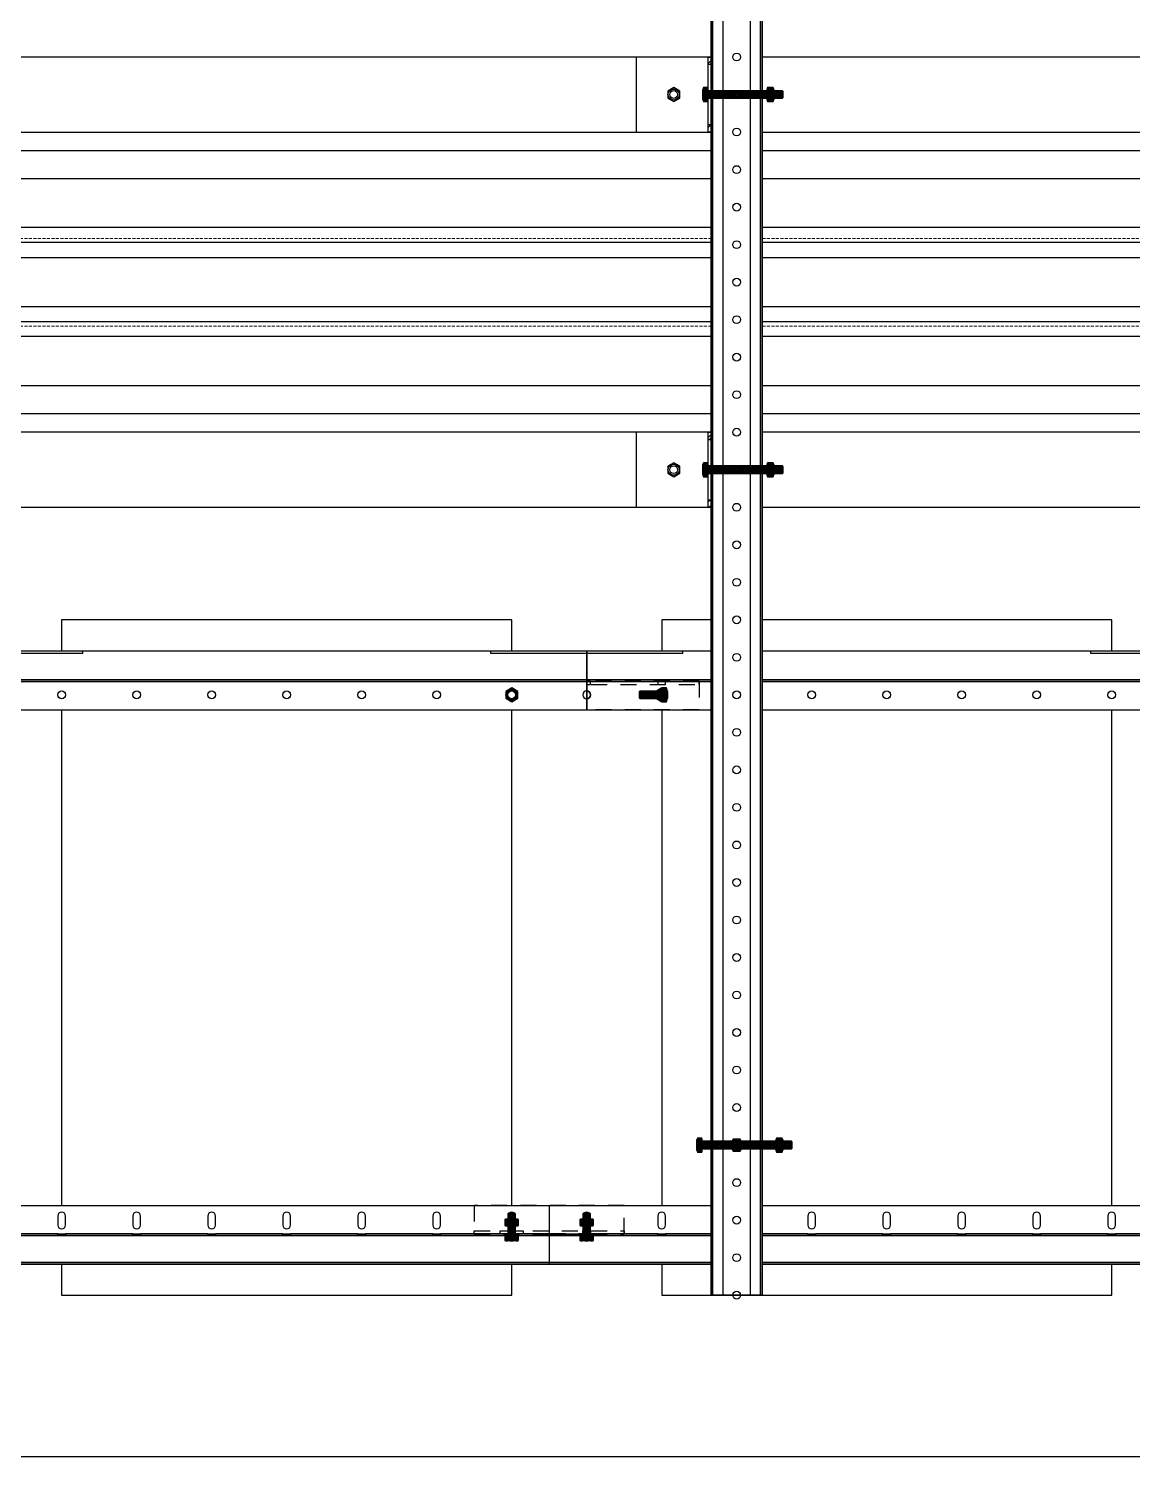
# Model space of a CAD drawing. Header units: millimetres. Extents: x -962357 to -591296, y -223672 to 59420.
# Drawn here: x -781352 to -780616, y -175226 to -174275 of the extents above; entities that cross this region are included whole.
import ezdxf

# ---------------------------------------------------------------- set-up
doc = ezdxf.new("R2010")
doc.units = ezdxf.units.MM
doc.linetypes.add('DPA_Hidden 50', pattern=[3, 2, -1])
doc.linetypes.add('TA_HL_003.00000', pattern=[19.5, 10.65, -8.85])
for name, color, linetype in [('000 - H A T C H', 8, 'Continuous'), ('000 - WIPEOUT', 250, 'Continuous'), ('001 - ASCESSORIES', 251, 'Continuous'), ('A04_TUBE SERIES', 2, 'Continuous'), ('A11_ALU.SOLID SHEET', 2, 'Continuous')]:
    doc.layers.add(name, color=color, linetype=linetype)
doc.layers.add('A-GLAZ-CURT', color=2, linetype='Continuous', lineweight=9)
pattern_1 = [(110, (-0.5, 0), (-0.939693, -0.34202), []), (110, (-0.2012, 0.6409), (-0.939693, -0.34202), [1.25, -0.25, 0, -0.25])]

# ---------------------------------------------------------------- blocks, each defined once
blk = doc.blocks.new('*U4623')
at = {"layer": '001 - ASCESSORIES', "color": 0, "linetype": 'ByBlock'}
blk.add_lwpolyline([(800, 87.5), (-800, 87.5), (-800, -87.5), (800, -87.5)], close=True, dxfattribs=at)
at = {"layer": '001 - ASCESSORIES', "linetype": 'ByBlock'}
for points in [[(-781.5, 69), (781.5, 69), (781.5, -69), (-781.5, -69)], [(781.5, 36.33), (-781.5, 36.33), (-781.5, 16.33), (781.5, 16.33)], [(-781.5, -16.33), (781.5, -16.33), (781.5, -36.33), (-781.5, -36.33)]]:
    blk.add_lwpolyline(points, close=True, dxfattribs=at)
for points in [[(781.5, 26.33), (-781.5, 26.33)], [(-781.5, -26.33), (781.5, -26.33)]]:
    blk.add_lwpolyline(points, dxfattribs=at)
blk = doc.blocks.new('*U4640')
blk.add_attdef('EXTR.OVL-LENGTH_', (-25, -59.09), '', height=5)
blk.add_wipeout([(-25, 0), (25, 0), (25, 7100), (-25, 7100)]).dxf.layer = '000 - WIPEOUT'
at = {"layer": 'A04_TUBE SERIES', "color": 0}
blk.add_lwpolyline([(-25, 0), (25, 0), (25, 7100), (-25, 7100)], close=True, dxfattribs=at)
blk = doc.blocks.new('*U4641')
blk.add_attdef('EXTR.OVL-LENGTH_', (-25, -59.09), '', height=5)
blk.add_wipeout([(-25, 0), (25, 0), (25, 7100), (-25, 7100)]).dxf.layer = '000 - WIPEOUT'
at = {"layer": 'A04_TUBE SERIES', "color": 0}
blk.add_lwpolyline([(-25, 0), (25, 0), (25, 7100), (-25, 7100)], close=True, dxfattribs=at)
blk = doc.blocks.new('*U4873')
at = {"color": 3}
for points in [[(-225, 350), (225, 350), (225, 50), (-225, 50)], [(-225, -50), (225, -50), (225, -350), (-225, -350)]]:
    blk.add_wipeout(points, dxfattribs=at).dxf.layer = '000 - WIPEOUT'
at = {"layer": 'A11_ALU.SOLID SHEET', "color": 0, "linetype": 'ByBlock'}
for points in [[(-225, 50), (225, 50), (225, 350), (-225, 350)], [(-225, -350), (225, -350), (225, -50), (-225, -50)]]:
    blk.add_lwpolyline(points, close=True, dxfattribs=at)
blk = doc.blocks.new('000 - ASSCESSORIES_FAMELINE_GALV.BRACKET_FITTING_Z-PROFILE_HR-02AA_TOP_VIEW')
blk.add_wipeout([(-1200, 39), (1200, 39), (1200, 0), (-1200, 0)]).dxf.layer = '000 - WIPEOUT'
at = {"layer": '001 - ASCESSORIES', "linetype": 'Continuous'}
for p, q in [((-1200, 39), (1200, 39)), ((-1200, 0), (1200, 0))]:
    blk.add_line(p, q, dxfattribs=at)
at = {"layer": '001 - ASCESSORIES', "color": 1, "linetype": 'ByBlock'}
for p, q in [((-1127.6, 20.2), (-1127.6, 19)), ((-1077.6, 20.2), (-1077.6, 19)), ((-1027.6, 20.2), (-1027.6, 19)), ((-977.6, 20.2), (-977.6, 19)), ((-927.6, 20.2), (-927.6, 19)), ((-877.6, 20.2), (-877.6, 19)), ((-827.6, 20.2), (-827.6, 19)), ((872.4, 20.2), (872.4, 19)), ((922.4, 20.2), (922.4, 19)), ((972.4, 20.2), (972.4, 19)), ((1022.4, 20.2), (1022.4, 19)), ((1072.4, 20.2), (1072.4, 19)), ((1122.4, 20.2), (1122.4, 19)), ((1172.4, 20.2), (1172.4, 19))]:
    blk.add_line(p, q, dxfattribs=at)
at = {"layer": '001 - ASCESSORIES', "color": 0, "linetype": 'ByBlock'}
blk.add_lwpolyline([(-1200, 39), (1200, 39), (1200, 19), (-1200, 19)], close=True, dxfattribs=at)
at = {"layer": '001 - ASCESSORIES'}
for points in [[(-1172.4, 26), (-1172.4, 32, 1), (-1177.6, 32), (-1177.6, 26, 1)], [(-1122.4, 26), (-1122.4, 32, 1), (-1127.6, 32), (-1127.6, 26, 1)], [(-1072.4, 26), (-1072.4, 32, 1), (-1077.6, 32), (-1077.6, 26, 1)], [(-1022.4, 26), (-1022.4, 32, 1), (-1027.6, 32), (-1027.6, 26, 1)], [(-972.4, 26), (-972.4, 32, 1), (-977.6, 32), (-977.6, 26, 1)], [(-922.4, 26), (-922.4, 32, 1), (-927.6, 32), (-927.6, 26, 1)], [(-872.4, 26), (-872.4, 32, 1), (-877.6, 32), (-877.6, 26, 1)], [(-822.4, 26), (-822.4, 32, 1), (-827.6, 32), (-827.6, 26, 1)], [(877.6, 26), (877.6, 32, 1), (872.4, 32), (872.4, 26, 1)], [(927.6, 26), (927.6, 32, 1), (922.4, 32), (922.4, 26, 1)], [(977.6, 26), (977.6, 32, 1), (972.4, 32), (972.4, 26, 1)], [(1027.6, 26), (1027.6, 32, 1), (1022.4, 32), (1022.4, 26, 1)], [(1077.6, 26), (1077.6, 32, 1), (1072.4, 32), (1072.4, 26, 1)], [(1127.6, 26), (1127.6, 32, 1), (1122.4, 32), (1122.4, 26, 1)], [(1177.6, 26), (1177.6, 32, 1), (1172.4, 32), (1172.4, 26, 1)]]:
    blk.add_lwpolyline(points, format="xyb", close=True, dxfattribs=at)
at = {"layer": '001 - ASCESSORIES', "color": 1, "linetype": 'ByBlock'}
for points in [[(-1200, 20.2), (-1177.6, 20.2), (-1177.6, 19), (-1200, 19)], [(-1177.6, 20.2), (-1172.4, 20.2), (-1172.4, 19), (-1177.6, 19)], [(-1127.6, 20.2), (-1172.4, 20.2), (-1172.4, 19), (-1127.6, 19)], [(-1127.6, 20.2), (-1122.4, 20.2), (-1122.4, 19), (-1127.6, 19)], [(-1077.6, 20.2), (-1122.4, 20.2), (-1122.4, 19), (-1077.6, 19)], [(-1077.6, 20.2), (-1072.4, 20.2), (-1072.4, 19), (-1077.6, 19)], [(-1027.6, 20.2), (-1072.4, 20.2), (-1072.4, 19), (-1027.6, 19)], [(-1027.6, 20.2), (-1022.4, 20.2), (-1022.4, 19), (-1027.6, 19)], [(-977.6, 20.2), (-1022.4, 20.2), (-1022.4, 19), (-977.6, 19)], [(-977.6, 20.2), (-972.4, 20.2), (-972.4, 19), (-977.6, 19)], [(-927.6, 20.2), (-972.4, 20.2), (-972.4, 19), (-927.6, 19)], [(-927.6, 20.2), (-922.4, 20.2), (-922.4, 19), (-927.6, 19)], [(-877.6, 20.2), (-922.4, 20.2), (-922.4, 19), (-877.6, 19)], [(-877.6, 20.2), (-872.4, 20.2), (-872.4, 19), (-877.6, 19)], [(-827.6, 20.2), (-872.4, 20.2), (-872.4, 19), (-827.6, 19)], [(-827.6, 20.2), (-822.4, 20.2), (-822.4, 19), (-827.6, 19)], [(-777.6, 20.2), (-822.4, 20.2), (-822.4, 19), (-777.6, 19)], [(872.4, 20.2), (827.6, 20.2), (827.6, 19), (872.4, 19)], [(872.4, 20.2), (877.6, 20.2), (877.6, 19), (872.4, 19)], [(922.4, 20.2), (877.6, 20.2), (877.6, 19), (922.4, 19)], [(922.4, 20.2), (927.6, 20.2), (927.6, 19), (922.4, 19)], [(972.4, 20.2), (927.6, 20.2), (927.6, 19), (972.4, 19)], [(972.4, 20.2), (977.6, 20.2), (977.6, 19), (972.4, 19)], [(1022.4, 20.2), (977.6, 20.2), (977.6, 19), (1022.4, 19)], [(1022.4, 20.2), (1027.6, 20.2), (1027.6, 19), (1022.4, 19)], [(1072.4, 20.2), (1027.6, 20.2), (1027.6, 19), (1072.4, 19)], [(1072.4, 20.2), (1077.6, 20.2), (1077.6, 19), (1072.4, 19)], [(1122.4, 20.2), (1077.6, 20.2), (1077.6, 19), (1122.4, 19)], [(1122.4, 20.2), (1127.6, 20.2), (1127.6, 19), (1122.4, 19)], [(1172.4, 20.2), (1127.6, 20.2), (1127.6, 19), (1172.4, 19)], [(1172.4, 20.2), (1177.6, 20.2), (1177.6, 19), (1172.4, 19)], [(1200, 20.2), (1177.6, 20.2), (1177.6, 19), (1200, 19)]]:
    blk.add_lwpolyline(points, close=True, dxfattribs=at)
at = {"layer": '001 - ASCESSORIES'}
blk.add_lwpolyline([(-1200, 19), (1200, 19), (1200, 0), (-1200, 0)], close=True, dxfattribs=at)
at = {"layer": '001 - ASCESSORIES', "color": 2}
blk.add_lwpolyline([(-1200, 1.2), (1200, 1.2), (1200, 0), (-1200, 0)], close=True, dxfattribs=at)
blk = doc.blocks.new('*U4662')
at = {"color": 1}
for p, q in [((-3.46, 4.5), (3.46, 4.5)), ((-3.46, 0), (3.46, 0))]:
    blk.add_line(p, q, dxfattribs=at)
at = {"color": 0}
for points in [[(-2.31, 4.21, 0.249893), (-4.62, 4.21), (-4.62, 0.29, 0.249893), (-2.31, 0.29)], [(2.31, 4.21, 0.062422), (0, 4.5, 0.062422), (-2.31, 4.21), (-2.31, 0.29, 0.061692), (0, 0, 0.061692), (2.31, 0.29)], [(4.62, 4.21, 0.249893), (2.31, 4.21), (2.31, 0.29, 0.249893), (4.62, 0.29)]]:
    blk.add_lwpolyline(points, format="xyb", close=True, dxfattribs=at)
blk = doc.blocks.new('*U4707')
at = {"layer": '000 - H A T C H'}
h = blk.add_hatch(color=250, dxfattribs=at)
h.dxf.hatch_style = 1
edge = h.paths.add_edge_path()
edge.add_line((0.29, 4.62), (4.21, 4.62))
edge.add_arc((2.05, 3.46), 2.45, 0, 28.06093, ccw=False)
edge.add_line((4.5, 3.46), (4.5, 0.01))
edge.add_arc((-4.86, 0), 9.36, -0.02392, 0.02392, ccw=False)
edge.add_line((4.5, 0), (4.5, 0))
edge.add_arc((-4.86, 0), 9.36, -0.02392, 0.02392, ccw=False)
edge.add_line((4.5, -0.01), (4.5, -3.46))
edge.add_arc((2.05, -3.46), 2.45, -28.06093, 0, ccw=False)
edge.add_line((4.21, -4.62), (0.29, -4.62))
edge.add_arc((2.45, -3.46), 2.45, 180, 208.06093, ccw=False)
edge.add_line((0, -3.46), (0, 3.46))
edge.add_arc((2.45, 3.46), 2.45, 151.93907, 180, ccw=False)
at = {"layer": '001 - ASCESSORIES', "color": 0, "rotation": 270}
blk.add_blockref('*U4662', (0, 0), dxfattribs=at)
blk = doc.blocks.new('*U4682')
at = {"color": 1}
for p, q in [((-3.46, 3.5), (3.46, 3.5)), ((-3.46, 0), (3.46, 0))]:
    blk.add_line(p, q, dxfattribs=at)
at = {"color": 0}
for points in [[(-2.31, 3.21, 0.249855), (-4.62, 3.21), (-4.62, 0.29, 0.249855), (-2.31, 0.29)], [(2.31, 3.21, 0.062432), (0, 3.5, 0.062432), (-2.31, 3.21), (-2.31, 0.29, 0.061701), (0, 0, 0.061701), (2.31, 0.29)], [(4.62, 3.21, 0.249855), (2.31, 3.21), (2.31, 0.29, 0.249855), (4.62, 0.29)]]:
    blk.add_lwpolyline(points, format="xyb", close=True, dxfattribs=at)
blk = doc.blocks.new('*U4688')
at = {"layer": '000 - H A T C H'}
h = blk.add_hatch(dxfattribs=at)
h.set_pattern_fill('ANSI35', color=8, scale=4, angle=65)
h.set_pattern_definition(pattern_1)
h.paths.add_polyline_path([(0, -2.5), (14.5, -2.5), (14.5, 2.5), (0, 2.5)])
at = {"color": 8}
blk.add_line((14.5, -2.5), (14.5, 2.5), dxfattribs=at)
at = {"color": 1}
blk.add_lwpolyline([(14.5, 2.5), (0, 2.5), (0, -2.5), (14.5, -2.5), (15, -2), (15, 2)], close=True, dxfattribs=at)
blk = doc.blocks.new('*U4699')
at = {"layer": '000 - H A T C H'}
h = blk.add_hatch(color=250, dxfattribs=at)
h.dxf.hatch_style = 1
edge = h.paths.add_edge_path()
edge.add_line((-0.29, -4.62), (-3.21, -4.62))
edge.add_arc((-1.05, -3.46), 2.45, 180, 208.05689, ccw=False)
edge.add_line((-3.5, -3.46), (-3.5, -0.01))
edge.add_arc((5.86, 0), 9.36, 179.97608, 180.02392, ccw=False)
edge.add_line((-3.5, 0), (-3.5, 0))
edge.add_arc((5.86, 0), 9.36, 179.97608, 180.02392, ccw=False)
edge.add_line((-3.5, 0.01), (-3.5, 3.46))
edge.add_arc((-1.05, 3.46), 2.45, 151.94311, 180, ccw=False)
edge.add_line((-3.21, 4.62), (-0.29, 4.62))
edge.add_arc((-2.45, 3.46), 2.45, 360, 388.05689, ccw=False)
edge.add_line((0, 3.46), (0, -3.46))
edge.add_arc((-2.45, -3.46), 2.45, 331.94311, 360, ccw=False)
blk.add_blockref('*U4688', (0, 0))
at = {"layer": '001 - ASCESSORIES', "rotation": 90}
blk.add_blockref('*U4682', (0, 0), dxfattribs=at)
blk = doc.blocks.new('000 - ASSCESSORIES_FAMELINE_GALV._SPICE-FOR_HR-02A_TOP_VIEW')
at = {"layer": '001 - ASCESSORIES', "color": 0, "linetype": 'ByBlock'}
blk.add_lwpolyline([(-50, 0), (50, 0), (50, 18.8), (-50, 18.8)], close=True, dxfattribs=at)
at = {"layer": '001 - ASCESSORIES', "linetype": 'ByBlock'}
blk.add_lwpolyline([(-50, 2), (50, 2), (50, 0), (-50, 0)], close=True, dxfattribs=at)
at = {"layer": '001 - ASCESSORIES', "color": 1}
for points in [[(-32.6, 2), (-17.4, 2), (-17.4, 0), (-32.6, 0)], [(22.4, 2), (27.6, 2), (27.6, 0), (22.4, 0)]]:
    blk.add_lwpolyline(points, close=True, dxfattribs=at)
blk = doc.blocks.new('*U4901')
at = {"layer": '001 - ASCESSORIES', "linetype": 'ByBlock', "rotation": 180}
blk.add_blockref('000 - ASSCESSORIES_FAMELINE_GALV.BRACKET_FITTING_Z-PROFILE_HR-02AA_TOP_VIEW', (-1200, 39), dxfattribs=at)
blk.add_blockref('000 - ASSCESSORIES_FAMELINE_GALV.BRACKET_FITTING_Z-PROFILE_HR-02AA_TOP_VIEW', (1200, 39), dxfattribs=at)
at = {"layer": '001 - ASCESSORIES', "rotation": 270}
for name, p in [('*U4699', (-25, 20)), ('*U4707', (-25, 13.6))]:
    blk.add_blockref(name, p, dxfattribs=at)
for name, p in [('*U4699', (25, 20)), ('*U4707', (25, 13.6))]:
    blk.add_blockref(name, p, dxfattribs=at)
at = {"layer": '001 - ASCESSORIES', "linetype": 'TA_HL_003.00000', "rotation": 180}
blk.add_blockref('000 - ASSCESSORIES_FAMELINE_GALV._SPICE-FOR_HR-02A_TOP_VIEW', (0, 18.8), dxfattribs=at)
blk = doc.blocks.new('000 - ASSCESSORIES_FAMELINE_GALV.BRACKET_FITTING_Z-PROFILE_HR-02B_TOP_VIEW')
blk.add_wipeout([(-1200, 39), (1200, 39), (1200, 0), (-1200, 0)]).dxf.layer = '000 - WIPEOUT'
at = {"layer": '001 - ASCESSORIES', "linetype": 'ByBlock'}
blk.add_line((1200, 20.2), (-1200, 20.2), dxfattribs=at)
at = {"layer": '001 - ASCESSORIES'}
blk.add_line((1200, 19), (-1200, 19), dxfattribs=at)
at = {"layer": '001 - ASCESSORIES', "color": 0}
blk.add_lwpolyline([(-1200, 39), (-1200, 19), (1200, 19), (1200, 39)], close=True, dxfattribs=at)
at = {"layer": '001 - ASCESSORIES'}
blk.add_lwpolyline([(-1200, 19), (-1200, 0), (1200, 0), (1200, 19)], close=True, dxfattribs=at)
at = {"layer": '001 - ASCESSORIES', "color": 2}
for points in [[(-1200, 1.2), (-1200, 0), (-1135.88, 0), (-1135.88, 1.2)], [(-864.12, 1.2), (-864.12, 0), (-735.88, 0), (-735.88, 1.2)], [(735.88, 1.2), (735.88, 0), (864.12, 0), (864.12, 1.2)], [(1135.88, 1.2), (1135.88, 0), (1200, 0), (1200, 1.2)]]:
    blk.add_lwpolyline(points, close=True, dxfattribs=at)
at = {"layer": '001 - ASCESSORIES'}
for centre in [(-1150, 29), (-1100, 29), (-1050, 29), (-1000, 29), (-950, 29), (-900, 29), (-850, 29), (850, 29), (900, 29), (950, 29), (1000, 29), (1050, 29), (1100, 29), (1150, 29)]:
    blk.add_circle(centre, 2.6, dxfattribs=at)
for centre, start, end in [((-1200, 29), 270, 90), ((1200, 29), 90, 270)]:
    blk.add_arc(centre, 2.6, start, end, dxfattribs=at)
blk = doc.blocks.new('000 - ASSCESSORIES_FAMELINE_GALV._SPICE-FOR_HR-02B_TOP_VIEW')
at = {"layer": '001 - ASCESSORIES', "linetype": 'ByBlock'}
blk.add_lwpolyline([(-75, 6.8), (75, 6.8), (75, 8.8), (-75, 8.8)], close=True, dxfattribs=at)
at = {"layer": '001 - ASCESSORIES', "color": 0, "linetype": 'ByBlock'}
blk.add_lwpolyline([(-75, 8.8), (75, 8.8), (75, -10), (-75, -10)], close=True, dxfattribs=at)
at = {"layer": '001 - ASCESSORIES', "color": 1}
for points in [[(-57.6, 6.8), (-42.4, 6.8), (-42.4, 8.8), (-57.6, 8.8)], [(-2.6, 6.8), (2.6, 6.8), (2.6, 8.8), (-2.6, 8.8)], [(47.4, 6.8), (52.6, 6.8), (52.6, 8.8), (47.4, 8.8)]]:
    blk.add_lwpolyline(points, close=True, dxfattribs=at)
blk.add_lwpolyline([(-55, -2.6), (-45, -2.6, 1), (-45, 2.6), (-55, 2.6, 1)], format="xyb", close=True, dxfattribs=at)
at = {"layer": '001 - ASCESSORIES'}
for centre in [(0, 0), (50, 0)]:
    blk.add_circle(centre, 2.6, dxfattribs=at)
blk = doc.blocks.new('*U4659')
at = {"layer": '001 - ASCESSORIES', "color": 0, "linetype": 'ByBlock'}
blk.add_blockref('000 - ASSCESSORIES_FAMELINE_GALV._SPICE-FOR_HR-02B_TOP_VIEW', (0, 0), dxfattribs=at)
blk = doc.blocks.new('*U4663')
at = {"layer": '001 - ASCESSORIES', "color": 0}
blk.add_lwpolyline([(4.62, 0), (2.31, 4), (-2.31, 4), (-4.62, 0), (-2.31, -4), (2.31, -4)], close=True, dxfattribs=at)
at = {"layer": '001 - ASCESSORIES', "color": 8}
blk.add_circle((0, 0), 3.85, dxfattribs=at)
at = {"layer": '001 - ASCESSORIES', "color": 0}
blk.add_circle((0, 0), 2.6, dxfattribs=at)
blk = doc.blocks.new('*U4664')
at = {"layer": '000 - H A T C H'}
h = blk.add_hatch(color=250, dxfattribs=at)
h.dxf.hatch_style = 1
h.paths.add_polyline_path([(4, -2.31), (4, 2.31), (0, 4.62), (-4, 2.31), (-4, -2.31), (0, -4.62)])
h.paths.add_polyline_path([(0, -2.6, -1), (0, 2.6, -1)], flags=16)
at = {"layer": '001 - ASCESSORIES', "color": 0, "rotation": 270}
blk.add_blockref('*U4663', (0, 0), dxfattribs=at)
blk = doc.blocks.new('*U4902')
blk.add_blockref('*U4699', (50, -10))
at = {"layer": '001 - ASCESSORIES', "color": 0, "linetype": 'ByBlock'}
blk.add_blockref('000 - ASSCESSORIES_FAMELINE_GALV.BRACKET_FITTING_Z-PROFILE_HR-02B_TOP_VIEW', (-1200, -39), dxfattribs=at)
blk.add_blockref('*U4699', (-50, -10))
at = {"layer": '001 - ASCESSORIES', "linetype": 'TA_HL_003.00000', "rotation": 180}
blk.add_blockref('*U4659', (0, -10), dxfattribs=at)
blk.add_blockref('*U4659', (0, -10), dxfattribs=at)
at = {"layer": '001 - ASCESSORIES'}
blk.add_blockref('*U4664', (-50, -10), dxfattribs=at)
at = {"layer": '001 - ASCESSORIES', "color": 0, "linetype": 'ByBlock'}
blk.add_blockref('000 - ASSCESSORIES_FAMELINE_GALV.BRACKET_FITTING_Z-PROFILE_HR-02B_TOP_VIEW', (1200, -39), dxfattribs=at)
at = {"layer": '001 - ASCESSORIES'}
blk.add_blockref('*U4664', (50, -10), dxfattribs=at)
blk = doc.blocks.new('*U4908')
at = {"color": 6}
blk.add_wipeout([(875, -17), (-875, -17), (-875, 17), (875, 17)], dxfattribs=at).dxf.layer = '000 - WIPEOUT'
at = {"layer": '001 - ASCESSORIES', "color": 0, "linetype": 'ByBlock'}
for p, q in [((875, 15.8), (-875, 15.8)), ((875, -15.8), (-875, -15.8))]:
    blk.add_line(p, q, dxfattribs=at)
at = {"layer": '001 - ASCESSORIES', "color": 1}
blk.add_lwpolyline([(875, 17), (875, -17), (-875, -17), (-875, 17)], close=True, dxfattribs=at)
at = {"layer": '001 - ASCESSORIES', "color": 0, "linetype": 'ByBlock'}
for points in [[(-875, 17), (-875, 9), (875, 9), (875, 17)], [(-875, -9), (-875, -17), (875, -17), (875, -9)]]:
    blk.add_lwpolyline(points, close=True, dxfattribs=at)
at = {"layer": '001 - ASCESSORIES', "color": 1, "linetype": 'Continuous'}
for centre in [(50, 0), (75, 0), (100, 0), (125, 0), (150, 0), (175, 0), (200, 0), (225, 0), (250, 0), (275, 0), (300, 0), (325, 0), (350, 0), (375, 0), (400, 0), (425, 0), (450, 0), (475, 0), (500, 0), (525, 0), (550, 0), (575, 0), (600, 0), (625, 0), (650, 0), (675, 0), (700, 0), (725, 0), (750, 0), (775, 0), (800, 0), (825, 0), (850, 0), (875, 0)]:
    blk.add_circle(centre, 2.6, dxfattribs=at)
blk = doc.blocks.new('*U4696')
at = {"layer": '000 - H A T C H'}
h = blk.add_hatch(dxfattribs=at)
h.set_pattern_fill('ANSI35', color=8, scale=4, angle=65)
h.set_pattern_definition(pattern_1)
h.paths.add_polyline_path([(0, -2.5), (59.5, -2.5), (59.5, 2.5), (0, 2.5)])
at = {"color": 8}
blk.add_line((59.5, -2.5), (59.5, 2.5), dxfattribs=at)
at = {"color": 1}
blk.add_lwpolyline([(59.5, 2.5), (0, 2.5), (0, -2.5), (59.5, -2.5), (60, -2), (60, 2)], close=True, dxfattribs=at)
blk = doc.blocks.new('*U4748')
at = {"layer": '000 - H A T C H'}
h = blk.add_hatch(color=250, dxfattribs=at)
h.dxf.hatch_style = 1
edge = h.paths.add_edge_path()
edge.add_line((-0.29, -4.62), (-3.21, -4.62))
edge.add_arc((-1.05, -3.46), 2.45, 180, 208.05689, ccw=False)
edge.add_line((-3.5, -3.46), (-3.5, -0.01))
edge.add_arc((5.86, 0), 9.36, 179.97608, 180.02392, ccw=False)
edge.add_line((-3.5, 0), (-3.5, 0))
edge.add_arc((5.86, 0), 9.36, 179.97608, 180.02392, ccw=False)
edge.add_line((-3.5, 0.01), (-3.5, 3.46))
edge.add_arc((-1.05, 3.46), 2.45, 151.94311, 180, ccw=False)
edge.add_line((-3.21, 4.62), (-0.29, 4.62))
edge.add_arc((-2.45, 3.46), 2.45, 360, 388.05689, ccw=False)
edge.add_line((0, 3.46), (0, -3.46))
edge.add_arc((-2.45, -3.46), 2.45, 331.94311, 360, ccw=False)
blk.add_blockref('*U4696', (0, 0))
at = {"layer": '001 - ASCESSORIES', "rotation": 90}
blk.add_blockref('*U4682', (0, 0), dxfattribs=at)
blk = doc.blocks.new('*U4821')
at = {"layer": '001 - ASCESSORIES'}
blk.add_blockref('*U4748', (-23, 0), dxfattribs=at)
at = {"layer": '001 - ASCESSORIES', "color": 2}
for rotation in [90, 90, 270, 270]:
    blk.add_blockref('*U4664', (0, 0), dxfattribs=dict(at, rotation=rotation))
at = {"layer": '001 - ASCESSORIES', "color": 1}
blk.add_blockref('*U4707', (26.2, 0), dxfattribs=at)
blk = doc.blocks.new('000 - ASSCESSORIES_FAMELINE_AL.EXTR._L-PROFILE_50x68mm._non-code_TOP_VIEW')
blk.add_wipeout([(-50, -25), (0, -25), (0, 25), (-50, 25)]).dxf.layer = '000 - WIPEOUT'
at = {"layer": '000 - H A T C H'}
h = blk.add_hatch(dxfattribs=at)
h.set_pattern_fill('ANSI32', color=8, scale=0.5)
h.set_pattern_definition([(45, (-14193.569, 11847.092), (-3.367596, 3.367596), []), (45, (-14191.324, 11847.092), (-3.367596, 3.367596), [])])
h.paths.add_polyline_path([(-2, 20), (0, 20), (0, 25), (-2, 25)])
h.paths.add_polyline_path([(0, -20), (-2, -20), (-2, -25), (0, -25)])
at = {"layer": '001 - ASCESSORIES', "color": 0}
for p, q in [((0, 20), (-2, 20)), ((-2, -20), (0, -20))]:
    blk.add_line(p, q, dxfattribs=at)
at = {"layer": '001 - ASCESSORIES', "color": 1}
blk.add_line((-2, -20), (-2, 20), dxfattribs=at)
at = {"layer": '001 - ASCESSORIES'}
blk.add_lwpolyline([(-50, -25), (0, -25), (0, 25), (-50, 25)], close=True, dxfattribs=at)
at = {"layer": '001 - ASCESSORIES', "color": 0}
for points in [[(-2, 25), (0, 25), (0, 20), (-2, 20)], [(-2, -20), (0, -20), (0, -25), (-2, -25)]]:
    blk.add_lwpolyline(points, close=True, dxfattribs=at)
at = {"layer": '001 - ASCESSORIES', "color": 1}
blk.add_circle((-25, 0), 2.6, dxfattribs=at)
blk = doc.blocks.new('*U4738')
at = {"layer": '001 - ASCESSORIES', "color": 0}
blk.add_blockref('000 - ASSCESSORIES_FAMELINE_AL.EXTR._L-PROFILE_50x68mm._non-code_TOP_VIEW', (0, 0), dxfattribs=at)
blk = doc.blocks.new('*U4683')
blk.add_circle((0, 0), 3.66)
at = {"layer": '001 - ASCESSORIES', "color": 0}
blk.add_lwpolyline([(4.62, 0), (2.31, 4), (-2.31, 4), (-4.62, 0), (-2.31, -4), (2.31, -4)], close=True, dxfattribs=at)
at = {"layer": '001 - ASCESSORIES', "color": 8}
blk.add_circle((0, 0), 3.85, dxfattribs=at)
blk = doc.blocks.new('*U4715')
at = {"layer": '001 - ASCESSORIES', "rotation": 90}
blk.add_blockref('*U4683', (0, 0), dxfattribs=at)
blk = doc.blocks.new('*U4751')
at = {"layer": '001 - ASCESSORIES'}
blk.add_blockref('*U4715', (0, 0), dxfattribs=at)
blk = doc.blocks.new('*U4694')
at = {"layer": '000 - H A T C H'}
h = blk.add_hatch(dxfattribs=at)
h.set_pattern_fill('ANSI35', color=8, scale=4, angle=65)
h.set_pattern_definition(pattern_1)
h.paths.add_polyline_path([(0, -2.5), (49.5, -2.5), (49.5, 2.5), (0, 2.5)])
at = {"color": 8}
blk.add_line((49.5, -2.5), (49.5, 2.5), dxfattribs=at)
at = {"color": 1}
blk.add_lwpolyline([(49.5, 2.5), (0, 2.5), (0, -2.5), (49.5, -2.5), (50, -2), (50, 2)], close=True, dxfattribs=at)
blk = doc.blocks.new('*U4746')
at = {"layer": '000 - H A T C H'}
h = blk.add_hatch(color=250, dxfattribs=at)
h.dxf.hatch_style = 1
edge = h.paths.add_edge_path()
edge.add_line((-0.29, -4.62), (-3.21, -4.62))
edge.add_arc((-1.05, -3.46), 2.45, 180, 208.05689, ccw=False)
edge.add_line((-3.5, -3.46), (-3.5, -0.01))
edge.add_arc((5.86, 0), 9.36, 179.97608, 180.02392, ccw=False)
edge.add_line((-3.5, 0), (-3.5, 0))
edge.add_arc((5.86, 0), 9.36, 179.97608, 180.02392, ccw=False)
edge.add_line((-3.5, 0.01), (-3.5, 3.46))
edge.add_arc((-1.05, 3.46), 2.45, 151.94311, 180, ccw=False)
edge.add_line((-3.21, 4.62), (-0.29, 4.62))
edge.add_arc((-2.45, 3.46), 2.45, 360, 388.05689, ccw=False)
edge.add_line((0, 3.46), (0, -3.46))
edge.add_arc((-2.45, -3.46), 2.45, 331.94311, 360, ccw=False)
blk.add_blockref('*U4694', (0, 0))
at = {"layer": '001 - ASCESSORIES', "rotation": 90}
blk.add_blockref('*U4682', (0, 0), dxfattribs=at)
blk = doc.blocks.new('*U4752')
at = {"layer": '001 - ASCESSORIES'}
for name, p in [('*U4746', (0, 0)), ('*U4707', (39.2, -0.01))]:
    blk.add_blockref(name, p, dxfattribs=at)
blk = doc.blocks.new('*U4794')
at = {"color": 2}
blk.add_blockref('*U4738', (0, 0), dxfattribs=at)
for name, p in [('*U4751', (-25, 0)), ('*U4752', (-2, 0))]:
    blk.add_blockref(name, p)
blk = doc.blocks.new('*U4956')
blk.add_lwpolyline([(-35296.59, 2495), (-44500, 2495), (-44500, 4315), (-47139.64, 4315), (-47139.64, 548.02), (-32660.36, 548.02), (-32660.36, 4315), (-35296.59, 4315)], close=True)
blk.add_blockref('*U4623', (-36400, 1330.5))
at = {"layer": 'A04_TUBE SERIES', "color": 0, "linetype": 'ByBlock', "rotation": 270}
for name, p in [('*U4640', (-39850, 1455.5)), ('*U4641', (-39850, 1205.5))]:
    blk.add_blockref(name, p, dxfattribs=at)
at = {"layer": 'A11_ALU.SOLID SHEET', "color": 0, "linetype": 'ByBlock', "rotation": 90}
blk.add_blockref('*U4873', (-36300, 880.5), dxfattribs=at)
at = {"layer": '001 - ASCESSORIES', "linetype": 'ByBlock', "rotation": 180}
for name, p in [('*U4902', (-36300, 1045.5)), ('*U4901', (-36325, 715.2))]:
    blk.add_blockref(name, p, dxfattribs=at)
at = {"layer": '001 - ASCESSORIES', "linetype": 'ByBlock', "rotation": 270}
blk.add_blockref('*U4908', (-36200, 1530.5), dxfattribs=at)
at = {"layer": '001 - ASCESSORIES', "linetype": 'ByBlock'}
for name, p in [('*U4794', (-36217, 1455.5)), ('*U4794', (-36217, 1205.5)), ('*U4821', (-36200, 755.5))]:
    blk.add_blockref(name, p, dxfattribs=at)
blk = doc.blocks.new('DPA_CP_Metal Ceiling Air Supply1 - Linear Diffuser Air Supply-12447243-4160-01 UPPER PLATFORM LEVEL - REFLECTED CEILING PLAN')
at = {"layer": 'A-GLAZ-CURT'}
for p, q in [((-753707.35, 9449.03), (-752107.35, 9449.03)), ((-753707.35, 9449.03), (-752107.35, 9449.03)), ((-753707.35, 9449.03), (-752107.35, 9449.03)), ((-752107.35, 9399.03), (-753707.35, 9399.03)), ((-752107.35, 9224.03), (-753707.35, 9224.03)), ((-753707.35, 9174.03), (-752107.35, 9174.03)), ((-752107.35, 9174.03), (-753707.35, 9174.03)), ((-752107.35, 9174.03), (-753707.35, 9174.03))]:
    blk.add_line(p, q, dxfattribs=at)
at = {"layer": 'A-GLAZ-CURT', "linetype": 'DPA_Hidden 50'}
for p, q in [((-752187.35, 9340.69), (-753627.35, 9340.69)), ((-752187.35, 9282.36), (-753627.35, 9282.36))]:
    blk.add_line(p, q, dxfattribs=at)
blk = doc.blocks.new('*U340')
at = {"layer": '001 - ASCESSORIES', "color": 0, "linetype": 'ByBlock'}
blk.add_lwpolyline([(800, 87.5), (-800, 87.5), (-800, -87.5), (800, -87.5)], close=True, dxfattribs=at)
at = {"layer": '001 - ASCESSORIES', "linetype": 'ByBlock'}
for points in [[(-781.5, 69), (781.5, 69), (781.5, -69), (-781.5, -69)], [(781.5, 36.33), (-781.5, 36.33), (-781.5, 16.33), (781.5, 16.33)], [(-781.5, -16.33), (781.5, -16.33), (781.5, -36.33), (-781.5, -36.33)]]:
    blk.add_lwpolyline(points, close=True, dxfattribs=at)
for points in [[(781.5, 26.33), (-781.5, 26.33)], [(-781.5, -26.33), (781.5, -26.33)]]:
    blk.add_lwpolyline(points, dxfattribs=at)
blk = doc.blocks.new('*U720')
blk.add_attdef('EXTR.OVL-LENGTH_', (-25, -59.09), '', height=5)
blk.add_wipeout([(-25, 0), (25, 0), (25, 7100), (-25, 7100)]).dxf.layer = '000 - WIPEOUT'
at = {"layer": 'A04_TUBE SERIES', "color": 0}
blk.add_lwpolyline([(-25, 0), (25, 0), (25, 7100), (-25, 7100)], close=True, dxfattribs=at)
blk = doc.blocks.new('*U721')
blk.add_attdef('EXTR.OVL-LENGTH_', (-25, -59.09), '', height=5)
blk.add_wipeout([(-25, 0), (25, 0), (25, 7100), (-25, 7100)]).dxf.layer = '000 - WIPEOUT'
at = {"layer": 'A04_TUBE SERIES', "color": 0}
blk.add_lwpolyline([(-25, 0), (25, 0), (25, 7100), (-25, 7100)], close=True, dxfattribs=at)
blk = doc.blocks.new('*U705')
at = {"color": 3}
for points in [[(-225, 350), (225, 350), (225, 50), (-225, 50)], [(-225, -50), (225, -50), (225, -350), (-225, -350)]]:
    blk.add_wipeout(points, dxfattribs=at).dxf.layer = '000 - WIPEOUT'
at = {"layer": 'A11_ALU.SOLID SHEET', "color": 0, "linetype": 'ByBlock'}
for points in [[(-225, 50), (225, 50), (225, 350), (-225, 350)], [(-225, -350), (225, -350), (225, -50), (-225, -50)]]:
    blk.add_lwpolyline(points, close=True, dxfattribs=at)
blk = doc.blocks.new('*U349')
at = {"color": 1}
for p, q in [((-3.46, 4.5), (3.46, 4.5)), ((-3.46, 0), (3.46, 0))]:
    blk.add_line(p, q, dxfattribs=at)
at = {"color": 0}
for points in [[(-2.31, 4.21, 0.249893), (-4.62, 4.21), (-4.62, 0.29, 0.249893), (-2.31, 0.29)], [(2.31, 4.21, 0.062422), (0, 4.5, 0.062422), (-2.31, 4.21), (-2.31, 0.29, 0.061692), (0, 0, 0.061692), (2.31, 0.29)], [(4.62, 4.21, 0.249893), (2.31, 4.21), (2.31, 0.29, 0.249893), (4.62, 0.29)]]:
    blk.add_lwpolyline(points, format="xyb", close=True, dxfattribs=at)
blk = doc.blocks.new('*U667')
at = {"layer": '000 - H A T C H'}
h = blk.add_hatch(color=250, dxfattribs=at)
h.dxf.hatch_style = 1
edge = h.paths.add_edge_path()
edge.add_line((0.29, 4.62), (4.21, 4.62))
edge.add_arc((2.05, 3.46), 2.45, 0, 28.06093, ccw=False)
edge.add_line((4.5, 3.46), (4.5, 0.01))
edge.add_arc((-4.86, 0), 9.36, -0.02392, 0.02392, ccw=False)
edge.add_line((4.5, 0), (4.5, 0))
edge.add_arc((-4.86, 0), 9.36, -0.02392, 0.02392, ccw=False)
edge.add_line((4.5, -0.01), (4.5, -3.46))
edge.add_arc((2.05, -3.46), 2.45, -28.06093, 0, ccw=False)
edge.add_line((4.21, -4.62), (0.29, -4.62))
edge.add_arc((2.45, -3.46), 2.45, 180, 208.06093, ccw=False)
edge.add_line((0, -3.46), (0, 3.46))
edge.add_arc((2.45, 3.46), 2.45, 151.93907, 180, ccw=False)
at = {"layer": '001 - ASCESSORIES', "color": 0, "rotation": 270}
blk.add_blockref('*U349', (0, 0), dxfattribs=at)
blk = doc.blocks.new('*U351')
at = {"color": 1}
for p, q in [((-3.46, 3.5), (3.46, 3.5)), ((-3.46, 0), (3.46, 0))]:
    blk.add_line(p, q, dxfattribs=at)
at = {"color": 0}
for points in [[(-2.31, 3.21, 0.249855), (-4.62, 3.21), (-4.62, 0.29, 0.249855), (-2.31, 0.29)], [(2.31, 3.21, 0.062432), (0, 3.5, 0.062432), (-2.31, 3.21), (-2.31, 0.29, 0.061701), (0, 0, 0.061701), (2.31, 0.29)], [(4.62, 3.21, 0.249855), (2.31, 3.21), (2.31, 0.29, 0.249855), (4.62, 0.29)]]:
    blk.add_lwpolyline(points, format="xyb", close=True, dxfattribs=at)
blk = doc.blocks.new('*U357')
at = {"layer": '000 - H A T C H'}
h = blk.add_hatch(dxfattribs=at)
h.set_pattern_fill('ANSI35', color=8, scale=4, angle=65)
h.set_pattern_definition(pattern_1)
h.paths.add_polyline_path([(0, -2.5), (14.5, -2.5), (14.5, 2.5), (0, 2.5)])
at = {"color": 8}
blk.add_line((14.5, -2.5), (14.5, 2.5), dxfattribs=at)
at = {"color": 1}
blk.add_lwpolyline([(14.5, 2.5), (0, 2.5), (0, -2.5), (14.5, -2.5), (15, -2), (15, 2)], close=True, dxfattribs=at)
blk = doc.blocks.new('*U666')
at = {"layer": '000 - H A T C H'}
h = blk.add_hatch(color=250, dxfattribs=at)
h.dxf.hatch_style = 1
edge = h.paths.add_edge_path()
edge.add_line((-0.29, -4.62), (-3.21, -4.62))
edge.add_arc((-1.05, -3.46), 2.45, 180, 208.05689, ccw=False)
edge.add_line((-3.5, -3.46), (-3.5, -0.01))
edge.add_arc((5.86, 0), 9.36, 179.97608, 180.02392, ccw=False)
edge.add_line((-3.5, 0), (-3.5, 0))
edge.add_arc((5.86, 0), 9.36, 179.97608, 180.02392, ccw=False)
edge.add_line((-3.5, 0.01), (-3.5, 3.46))
edge.add_arc((-1.05, 3.46), 2.45, 151.94311, 180, ccw=False)
edge.add_line((-3.21, 4.62), (-0.29, 4.62))
edge.add_arc((-2.45, 3.46), 2.45, 360, 388.05689, ccw=False)
edge.add_line((0, 3.46), (0, -3.46))
edge.add_arc((-2.45, -3.46), 2.45, 331.94311, 360, ccw=False)
blk.add_blockref('*U357', (0, 0))
at = {"layer": '001 - ASCESSORIES', "rotation": 90}
blk.add_blockref('*U351', (0, 0), dxfattribs=at)
blk = doc.blocks.new('*U505')
at = {"layer": '001 - ASCESSORIES', "linetype": 'ByBlock', "rotation": 180}
blk.add_blockref('000 - ASSCESSORIES_FAMELINE_GALV.BRACKET_FITTING_Z-PROFILE_HR-02AA_TOP_VIEW', (-1200, 39), dxfattribs=at)
blk.add_blockref('000 - ASSCESSORIES_FAMELINE_GALV.BRACKET_FITTING_Z-PROFILE_HR-02AA_TOP_VIEW', (1200, 39), dxfattribs=at)
at = {"layer": '001 - ASCESSORIES', "rotation": 270}
for name, p in [('*U666', (-25, 20)), ('*U667', (-25, 13.6))]:
    blk.add_blockref(name, p, dxfattribs=at)
for name, p in [('*U666', (25, 20)), ('*U667', (25, 13.6))]:
    blk.add_blockref(name, p, dxfattribs=at)
at = {"layer": '001 - ASCESSORIES', "linetype": 'TA_HL_003.00000', "rotation": 180}
blk.add_blockref('000 - ASSCESSORIES_FAMELINE_GALV._SPICE-FOR_HR-02A_TOP_VIEW', (0, 18.8), dxfattribs=at)
blk = doc.blocks.new('*U670')
at = {"layer": '001 - ASCESSORIES', "color": 0, "linetype": 'ByBlock'}
blk.add_blockref('000 - ASSCESSORIES_FAMELINE_GALV._SPICE-FOR_HR-02B_TOP_VIEW', (0, 0), dxfattribs=at)
blk = doc.blocks.new('*U350')
at = {"layer": '001 - ASCESSORIES', "color": 0}
blk.add_lwpolyline([(4.62, 0), (2.31, 4), (-2.31, 4), (-4.62, 0), (-2.31, -4), (2.31, -4)], close=True, dxfattribs=at)
at = {"layer": '001 - ASCESSORIES', "color": 8}
blk.add_circle((0, 0), 3.85, dxfattribs=at)
at = {"layer": '001 - ASCESSORIES', "color": 0}
blk.add_circle((0, 0), 2.6, dxfattribs=at)
blk = doc.blocks.new('*U671')
at = {"layer": '000 - H A T C H'}
h = blk.add_hatch(color=250, dxfattribs=at)
h.dxf.hatch_style = 1
h.paths.add_polyline_path([(4, -2.31), (4, 2.31), (0, 4.62), (-4, 2.31), (-4, -2.31), (0, -4.62)])
h.paths.add_polyline_path([(0, -2.6, -1), (0, 2.6, -1)], flags=16)
at = {"layer": '001 - ASCESSORIES', "color": 0, "rotation": 270}
blk.add_blockref('*U350', (0, 0), dxfattribs=at)
blk = doc.blocks.new('*U506')
blk.add_blockref('*U666', (50, -10))
at = {"layer": '001 - ASCESSORIES', "color": 0, "linetype": 'ByBlock'}
blk.add_blockref('000 - ASSCESSORIES_FAMELINE_GALV.BRACKET_FITTING_Z-PROFILE_HR-02B_TOP_VIEW', (-1200, -39), dxfattribs=at)
blk.add_blockref('*U666', (-50, -10))
at = {"layer": '001 - ASCESSORIES', "linetype": 'TA_HL_003.00000', "rotation": 180}
blk.add_blockref('*U670', (0, -10), dxfattribs=at)
blk.add_blockref('*U670', (0, -10), dxfattribs=at)
at = {"layer": '001 - ASCESSORIES'}
blk.add_blockref('*U671', (-50, -10), dxfattribs=at)
at = {"layer": '001 - ASCESSORIES', "color": 0, "linetype": 'ByBlock'}
blk.add_blockref('000 - ASSCESSORIES_FAMELINE_GALV.BRACKET_FITTING_Z-PROFILE_HR-02B_TOP_VIEW', (1200, -39), dxfattribs=at)
at = {"layer": '001 - ASCESSORIES'}
blk.add_blockref('*U671', (50, -10), dxfattribs=at)
blk = doc.blocks.new('*U522')
at = {"color": 6}
blk.add_wipeout([(875, -17), (-875, -17), (-875, 17), (875, 17)], dxfattribs=at).dxf.layer = '000 - WIPEOUT'
at = {"layer": '001 - ASCESSORIES', "color": 0, "linetype": 'ByBlock'}
for p, q in [((875, 15.8), (-875, 15.8)), ((875, -15.8), (-875, -15.8))]:
    blk.add_line(p, q, dxfattribs=at)
at = {"layer": '001 - ASCESSORIES', "color": 1}
blk.add_lwpolyline([(875, 17), (875, -17), (-875, -17), (-875, 17)], close=True, dxfattribs=at)
at = {"layer": '001 - ASCESSORIES', "color": 0, "linetype": 'ByBlock'}
for points in [[(-875, 17), (-875, 9), (875, 9), (875, 17)], [(-875, -9), (-875, -17), (875, -17), (875, -9)]]:
    blk.add_lwpolyline(points, close=True, dxfattribs=at)
at = {"layer": '001 - ASCESSORIES', "color": 1, "linetype": 'Continuous'}
for centre in [(50, 0), (75, 0), (100, 0), (125, 0), (150, 0), (175, 0), (200, 0), (225, 0), (250, 0), (275, 0), (300, 0), (325, 0), (350, 0), (375, 0), (400, 0), (425, 0), (450, 0), (475, 0), (500, 0), (525, 0), (550, 0), (575, 0), (600, 0), (625, 0), (650, 0), (675, 0), (700, 0), (725, 0), (750, 0), (775, 0), (800, 0), (825, 0), (850, 0), (875, 0)]:
    blk.add_circle(centre, 2.6, dxfattribs=at)
blk = doc.blocks.new('*U365')
at = {"layer": '000 - H A T C H'}
h = blk.add_hatch(dxfattribs=at)
h.set_pattern_fill('ANSI35', color=8, scale=4, angle=65)
h.set_pattern_definition(pattern_1)
h.paths.add_polyline_path([(0, -2.5), (59.5, -2.5), (59.5, 2.5), (0, 2.5)])
at = {"color": 8}
blk.add_line((59.5, -2.5), (59.5, 2.5), dxfattribs=at)
at = {"color": 1}
blk.add_lwpolyline([(59.5, 2.5), (0, 2.5), (0, -2.5), (59.5, -2.5), (60, -2), (60, 2)], close=True, dxfattribs=at)
blk = doc.blocks.new('*U583')
at = {"layer": '000 - H A T C H'}
h = blk.add_hatch(color=250, dxfattribs=at)
h.dxf.hatch_style = 1
edge = h.paths.add_edge_path()
edge.add_line((-0.29, -4.62), (-3.21, -4.62))
edge.add_arc((-1.05, -3.46), 2.45, 180, 208.05689, ccw=False)
edge.add_line((-3.5, -3.46), (-3.5, -0.01))
edge.add_arc((5.86, 0), 9.36, 179.97608, 180.02392, ccw=False)
edge.add_line((-3.5, 0), (-3.5, 0))
edge.add_arc((5.86, 0), 9.36, 179.97608, 180.02392, ccw=False)
edge.add_line((-3.5, 0.01), (-3.5, 3.46))
edge.add_arc((-1.05, 3.46), 2.45, 151.94311, 180, ccw=False)
edge.add_line((-3.21, 4.62), (-0.29, 4.62))
edge.add_arc((-2.45, 3.46), 2.45, 360, 388.05689, ccw=False)
edge.add_line((0, 3.46), (0, -3.46))
edge.add_arc((-2.45, -3.46), 2.45, 331.94311, 360, ccw=False)
blk.add_blockref('*U365', (0, 0))
at = {"layer": '001 - ASCESSORIES', "rotation": 90}
blk.add_blockref('*U351', (0, 0), dxfattribs=at)
blk = doc.blocks.new('*U686')
at = {"layer": '001 - ASCESSORIES'}
blk.add_blockref('*U583', (-23, 0), dxfattribs=at)
at = {"layer": '001 - ASCESSORIES', "color": 2}
for rotation in [90, 90, 270, 270]:
    blk.add_blockref('*U671', (0, 0), dxfattribs=dict(at, rotation=rotation))
at = {"layer": '001 - ASCESSORIES', "color": 1}
blk.add_blockref('*U667', (26.2, 0), dxfattribs=at)
blk = doc.blocks.new('*U573')
at = {"layer": '001 - ASCESSORIES', "color": 0}
blk.add_blockref('000 - ASSCESSORIES_FAMELINE_AL.EXTR._L-PROFILE_50x68mm._non-code_TOP_VIEW', (0, 0), dxfattribs=at)
blk = doc.blocks.new('*U352')
blk.add_circle((0, 0), 3.66)
at = {"layer": '001 - ASCESSORIES', "color": 0}
blk.add_lwpolyline([(4.62, 0), (2.31, 4), (-2.31, 4), (-4.62, 0), (-2.31, -4), (2.31, -4)], close=True, dxfattribs=at)
at = {"layer": '001 - ASCESSORIES', "color": 8}
blk.add_circle((0, 0), 3.85, dxfattribs=at)
blk = doc.blocks.new('*U662')
at = {"layer": '001 - ASCESSORIES', "rotation": 90}
blk.add_blockref('*U352', (0, 0), dxfattribs=at)
blk = doc.blocks.new('*U569')
at = {"layer": '001 - ASCESSORIES'}
blk.add_blockref('*U662', (0, 0), dxfattribs=at)
blk = doc.blocks.new('*U363')
at = {"layer": '000 - H A T C H'}
h = blk.add_hatch(dxfattribs=at)
h.set_pattern_fill('ANSI35', color=8, scale=4, angle=65)
h.set_pattern_definition(pattern_1)
h.paths.add_polyline_path([(0, -2.5), (49.5, -2.5), (49.5, 2.5), (0, 2.5)])
at = {"color": 8}
blk.add_line((49.5, -2.5), (49.5, 2.5), dxfattribs=at)
at = {"color": 1}
blk.add_lwpolyline([(49.5, 2.5), (0, 2.5), (0, -2.5), (49.5, -2.5), (50, -2), (50, 2)], close=True, dxfattribs=at)
blk = doc.blocks.new('*U584')
at = {"layer": '000 - H A T C H'}
h = blk.add_hatch(color=250, dxfattribs=at)
h.dxf.hatch_style = 1
edge = h.paths.add_edge_path()
edge.add_line((-0.29, -4.62), (-3.21, -4.62))
edge.add_arc((-1.05, -3.46), 2.45, 180, 208.05689, ccw=False)
edge.add_line((-3.5, -3.46), (-3.5, -0.01))
edge.add_arc((5.86, 0), 9.36, 179.97608, 180.02392, ccw=False)
edge.add_line((-3.5, 0), (-3.5, 0))
edge.add_arc((5.86, 0), 9.36, 179.97608, 180.02392, ccw=False)
edge.add_line((-3.5, 0.01), (-3.5, 3.46))
edge.add_arc((-1.05, 3.46), 2.45, 151.94311, 180, ccw=False)
edge.add_line((-3.21, 4.62), (-0.29, 4.62))
edge.add_arc((-2.45, 3.46), 2.45, 360, 388.05689, ccw=False)
edge.add_line((0, 3.46), (0, -3.46))
edge.add_arc((-2.45, -3.46), 2.45, 331.94311, 360, ccw=False)
blk.add_blockref('*U363', (0, 0))
at = {"layer": '001 - ASCESSORIES', "rotation": 90}
blk.add_blockref('*U351', (0, 0), dxfattribs=at)
blk = doc.blocks.new('*U680')
at = {"layer": '001 - ASCESSORIES'}
for name, p in [('*U584', (0, 0)), ('*U667', (39.2, -0.01))]:
    blk.add_blockref(name, p, dxfattribs=at)
blk = doc.blocks.new('*U681')
at = {"color": 2}
blk.add_blockref('*U573', (0, 0), dxfattribs=at)
for name, p in [('*U569', (-25, 0)), ('*U680', (-2, 0))]:
    blk.add_blockref(name, p)

msp = doc.modelspace()

# ---------------------------------------------------------------- block references
at = {"layer": 'A-GLAZ-CURT'}
msp.add_blockref('DPA_CP_Metal Ceiling Air Supply1 - Linear Diffuser Air Supply-12447243-4160-01 UPPER PLATFORM LEVEL - REFLECTED CEILING PLAN', (-28172.5, -183755.5), dxfattribs=at)

# ---------------------------------------------------------------- next in the draw order: block references
msp.add_blockref('*U4956', (-744680, -175774.39))

# ---------------------------------------------------------------- next in the draw order: linework, layer by layer
msp.add_lwpolyline([(-779976.59, -173279.4), (-789180, -173279.4), (-789180, -171459.39), (-791819.64, -171459.39), (-791819.64, -175226.37), (-777340.36, -175226.37), (-777340.36, -171459.39), (-779976.59, -171459.39)], close=True)

# ---------------------------------------------------------------- next in the draw order: block references
msp.add_blockref('*U340', (-781080, -174443.89))

# ---------------------------------------------------------------- next in the draw order: block references
at = {"layer": 'A04_TUBE SERIES', "color": 0, "linetype": 'ByBlock', "rotation": 270}
for name, p in [('*U720', (-784530, -174318.89)), ('*U721', (-784530, -174568.89))]:
    msp.add_blockref(name, p, dxfattribs=at)
at = {"layer": 'A11_ALU.SOLID SHEET', "color": 0, "linetype": 'ByBlock', "rotation": 90}
msp.add_blockref('*U705', (-780980, -174893.89), dxfattribs=at)

# ---------------------------------------------------------------- next in the draw order: block references
at = {"layer": '001 - ASCESSORIES', "linetype": 'ByBlock', "rotation": 180}
for name, p in [('*U506', (-780980, -174728.89)), ('*U505', (-781005, -175059.19))]:
    msp.add_blockref(name, p, dxfattribs=at)

# ---------------------------------------------------------------- next in the draw order: block references
at = {"layer": '001 - ASCESSORIES', "linetype": 'ByBlock', "rotation": 270}
msp.add_blockref('*U522', (-780880, -174243.89), dxfattribs=at)

# ---------------------------------------------------------------- next in the draw order: block references
at = {"layer": '001 - ASCESSORIES', "linetype": 'ByBlock'}
for name, p in [('*U681', (-780897, -174318.89)), ('*U681', (-780897, -174568.89)), ('*U686', (-780880, -175018.89))]:
    msp.add_blockref(name, p, dxfattribs=at)

doc.saveas('drawing.dxf')
